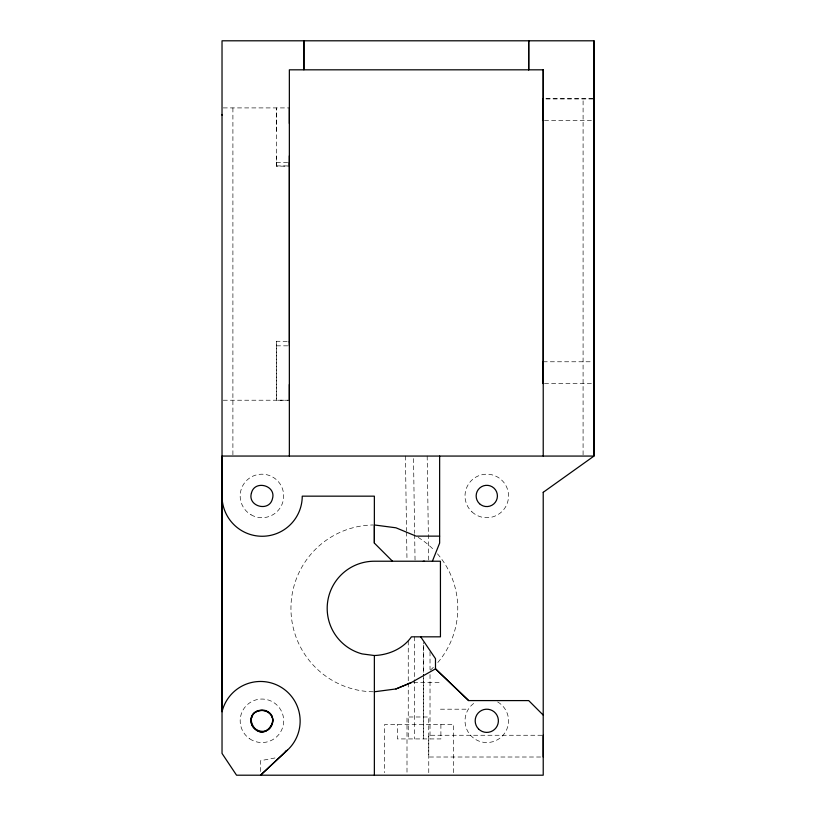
<?xml version="1.0" encoding="UTF-8"?>
<svg xmlns="http://www.w3.org/2000/svg" width="816" height="816" viewBox="0 0 816 816"><rect width="100%" height="100%" fill="white"/><g stroke="black" fill="none" stroke-linecap="round" stroke-linejoin="round"><path stroke-width="0.61" stroke-dasharray="4.08 3.06" d="M232.897 454.777L232.907 107.906M276.43 131.029L276.44 107.906L276.43 166.148L289.364 166.158M289.354 400.228L276.44 400.228L276.43 341.261L288.191 341.343M423.718 645.109L423.698 673.006L423.647 642.467M583.083 454.798L583.093 98.838M274.961 757.972L260.528 760.696L260.528 773.986M223.237 107.906L289.364 107.916M544.476 120.595L592.722 120.595M276.4 162.323L289.354 162.313M276.43 165.923L288.191 165.934M276.451 345.831L289.364 345.831M543.201 361.774L592.722 361.774M544.466 383.53L592.722 383.53M223.268 400.228L288.17 400.217M413.569 682.655L440.456 682.655M440.456 709.196L468.649 709.196M541.957 735.257L428.757 735.257L428.757 757.013L541.957 757.013M276.43 341.261L276.42 400.197M427.176 456.052L428.737 559.96M413.518 458.592L414.64 533.348M414.661 534.623L415.038 559.96M405.409 456.052L406.541 530.818M406.562 532.083L406.98 559.96M276.43 166.148L276.42 155.825M453.594 772.66L453.594 724.424L384.683 724.424L384.683 772.66M440.895 724.424L440.895 738.929L397.382 738.929L397.382 724.424M430.022 651.872L430.022 669.538M430.022 674.587L430.022 738.929M428.757 772.67L428.757 716.989L407 716.989L407 775.2M414.63 636.827L414.63 678.422M414.63 679.687L414.63 738.929M408.255 640.978L408.255 681.686M408.255 682.961L408.255 738.929M497.658 701.954A21.757 21.757 0 0 1 503.452 734.788A21.757 21.757 0 0 1 470.118 734.788A21.757 21.757 0 0 1 475.901 701.954M437.468 553.84A83.416 83.416 0 0 1 436.662 663.826M433.337 667.355A83.416 83.416 0 0 1 428.89 671.486M373.147 691.774A83.416 83.416 0 0 1 290.945 608.369A83.416 83.416 0 0 1 373.147 524.974M418.149 537.377A83.416 83.416 0 0 1 433.337 549.392M423.698 674.271L423.647 738.929L423.647 674.2M592.763 98.838L544.486 98.828L592.763 98.838M471.964 511.887A21.757 21.757 0 0 0 507.991 500.81A21.757 21.757 0 0 0 480.389 475.147A21.757 21.757 0 0 0 471.964 511.887M249.747 738.827A21.757 21.757 0 0 0 283.631 722.333A21.757 21.757 0 0 0 252.409 701.24A21.757 21.757 0 0 0 249.747 738.827M251.053 514.794A21.757 21.757 0 0 0 283.693 495.944A21.757 21.757 0 0 0 251.053 477.105A21.757 21.757 0 0 0 251.053 514.794"/><path stroke-width="1.22" d="M543.211 492.313L593.997 456.062L593.997 40.8L222.023 40.8L222.034 753.443L236.548 775.2L543.221 775.2L543.221 492.313M289.364 123.491L289.374 107.906M289.354 456.052L289.354 69.819L543.221 69.819L543.221 456.052M392.486 561.224L374.36 543.099L374.36 496.169L302.246 496.159A40.106 40.106 0 0 1 262.14 536.265A40.106 40.106 0 0 1 222.034 496.159M543.211 383.53L543.211 98.838M543.221 757.013L543.221 735.257M593.997 40.8L593.956 456.073L222.023 456.052L222.034 711.746A39.607 39.607 0 0 1 280.612 686.939A39.607 39.607 0 0 1 287.405 750.179L260.528 775.2L286.651 750.659M289.364 342.312L289.364 341.343M289.364 165.934L289.354 155.836M272.391 723.608C276.532 704.228 243.423 707.36 252.511 726.24C264.262 743.478 283.672 716.55 264.751 710.297C236.518 709.012 259.315 748.833 272.442 723.619M432.378 561.224L439.64 543.099L439.64 456.052M289.343 400.217L289.354 384.499M285.335 751.475L287.405 750.179M374.36 691.784L395.944 688.949L411.121 682.655L435.489 668.845L435.489 658.696L420.699 636.827M395.944 688.949L411.121 682.655M374.36 655.523C388.589 654.993 403.175 648.771 411.437 636.827L440.446 636.827L440.436 561.224L374.36 561.224A47.144 47.144 0 0 0 362.151 653.912L374.36 655.523L374.36 775.2M439.64 536.132L416.068 536.132L395.944 527.799L374.36 524.963L374.36 543.099M423.32 561.224L424.514 561.224M468.649 700.587L435.499 668.845L468.649 700.587L528.717 700.597L543.221 715.102M222.023 114.485L222.034 115.148M543.221 98.828L543.221 120.595M543.221 69.819L543.221 106.08M543.201 361.774L543.201 383.53M289.354 162.313L289.364 345.831M303.868 40.81L303.868 69.819L303.878 40.8M528.717 40.8L528.717 69.819L528.717 40.8M251.42 493.129C247.289 506.491 269.331 512.397 272.442 498.76C276.573 485.398 254.531 479.492 251.42 493.129M251.797 717.305C246.85 730.136 268.046 737.664 272.065 724.292C277.012 711.47 255.816 703.933 251.797 717.305M479.543 503.737A10.639 10.639 0 0 0 497.148 498.321A10.639 10.639 0 0 0 483.653 485.785A10.639 10.639 0 0 0 479.543 503.737M478.574 729.004A11.608 11.608 0 0 0 497.995 723.802A11.608 11.608 0 0 0 483.776 709.594A11.608 11.608 0 0 0 478.574 729.004"/></g></svg>
